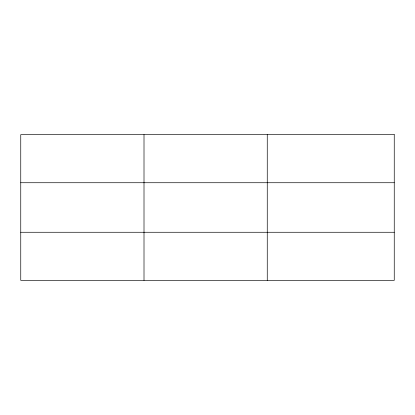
<?xml version="1.0" encoding="UTF-8"?>
<svg xmlns="http://www.w3.org/2000/svg" width="415" height="415" viewBox="0 0 415 415"><rect width="100%" height="100%" fill="white"/><g stroke="black" fill="none" stroke-linecap="round" stroke-linejoin="round"><path stroke-width="0.62" d="M144.005 280.353L144.005 134.647M267.26 280.353L267.26 134.647M20.75 182.73L394.25 182.73M20.75 232.27L394.25 232.27M394.25 134.647L394.25 280.353L20.75 280.353L20.75 134.647L394.25 134.647"/></g></svg>
